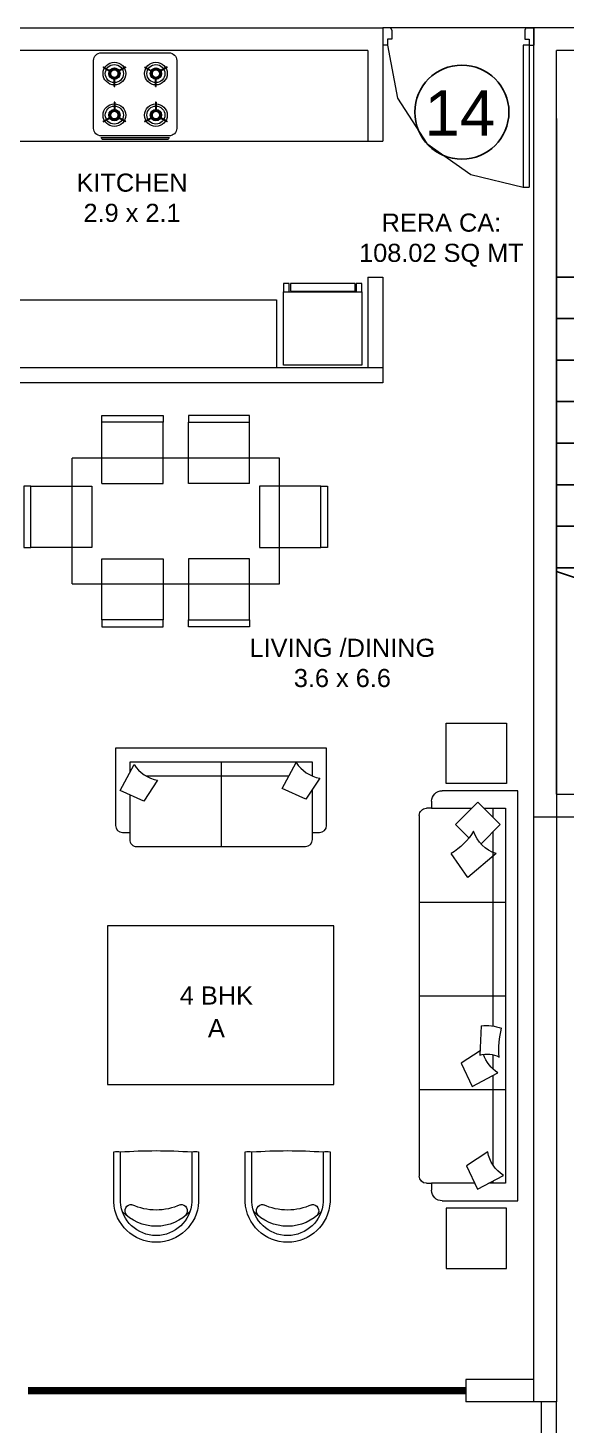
# Model space of a CAD drawing. Header units: inches. Extents: x 27644242 to 29761523, y -859349 to 216979.
# Drawn here: x 29159056 to 29162620, y -565295 to -556043 of the extents above; entities that cross this region are included whole.
import ezdxf

# ---------------------------------------------------------------- set-up
doc = ezdxf.new("R2010")
doc.units = ezdxf.units.IN
doc.header["$MEASUREMENT"] = 0
doc.set_wipeout_variables(frame=1)
for name, color, linetype, lineweight in [('DOORS', 1, 'Continuous', 9), ('ELEVATION', 40, 'Continuous', 13), ('FURN', 250, 'Continuous', 0), ('WALL', 7, 'Continuous', 20), ('WINDOW', 162, 'Continuous', 13)]:
    doc.layers.add(name, color=color, linetype=linetype, lineweight=lineweight)
for name, color, linetype in [('KPA Elevation Line 3', 252, 'Continuous'), ('KPA General Plan Line', 1, 'Continuous'), ('KPA Glass', 152, 'Continuous'), ('KPA Stair Line', 253, 'Continuous'), ('KPA Text', 7, 'Continuous'), ('text', 7, 'Continuous')]:
    doc.layers.add(name, color=color, linetype=linetype)
doc.styles.add('AMITS', font='arial.ttf')
doc.styles.get("Standard").update_dxf_attribs({"font": 'swiss.ttf'})

# ---------------------------------------------------------------- blocks, each defined once
blk = doc.blocks.new('A$C69BC79EC')
for p, q in [((980, 3480), (230, 3230)), ((980, 1280), (980, 3480)), ((1730, 3230), (980, 3480)), ((2755, 3480), (2005, 3230)), ((2755, 1280), (2755, 3480)), ((3505, 3230), (2755, 3480))]:
    blk.add_line(p, q)
at = {"layer": 'KPA Elevation Line 3'}
for p, q in [((1730, 1280), (1730, 3480)), ((2005, 3480), (2005, 1280)), ((1730, 3205), (2005, 3205)), ((1730, 1280), (2005, 1280))]:
    blk.add_line(p, q, dxfattribs=at)
at = {"layer": 'KPA General Plan Line'}
blk.add_line((1730, -370), (230, -370), dxfattribs=at)
at = {"layer": 'KPA Glass', "ltscale": 500}
for p, q in [((2855, 4855), (755, 4855)), ((2855, 4780), (755, 4780)), ((2855, 4705), (755, 4705))]:
    blk.add_line(p, q, dxfattribs=at)
at = {"layer": 'KPA Stair Line', "ltscale": 500}
for p, q in [((1730, 3205), (1730, 4705)), ((2005, 3205), (2005, 4705)), ((1730, 1280), (1730, -220)), ((2005, 1280), (2005, -220))]:
    blk.add_line(p, q, dxfattribs=at)
at = {"layer": 'KPA Stair Line'}
for p, q in [((230, 3205), (1730, 3205)), ((2005, 3205), (3505, 3205)), ((230, 2930), (1730, 2930)), ((2005, 2930), (3505, 2930)), ((230, 2655), (1730, 2655)), ((2005, 2655), (3505, 2655)), ((230, 2380), (1730, 2380)), ((2005, 2380), (3505, 2380)), ((230, 2105), (1730, 2105)), ((2005, 2105), (3505, 2105)), ((230, 1830), (1730, 1830)), ((2005, 1830), (3505, 1830)), ((230, 1555), (1730, 1555)), ((2005, 1555), (3505, 1555)), ((230, 1280), (1730, 1280)), ((3505, 1280), (2005, 1280)), ((2005, 1280), (3505, 1280))]:
    blk.add_line(p, q, dxfattribs=at)
at = {"layer": 'WALL', "ltscale": 500}
for p, q in [((755, 4855), (80, 4855)), ((80, -370), (80, 4855)), ((755, 4705), (755, 4855)), ((2855, 4705), (2855, 4855)), ((3655, 4855), (2855, 4855)), ((3655, 4855), (3655, -370)), ((755, 4705), (230, 4705)), ((230, -370), (230, 4705)), ((3505, 4705), (2855, 4705)), ((3505, 4705), (3505, -220)), ((1730, -220), (3505, -220)), ((1730, -220), (1730, -370)), ((80, -370), (230, -370)), ((1730, -370), (3655, -370))]:
    blk.add_line(p, q, dxfattribs=at)
at = {"layer": 'KPA Text', "extrusion": (-0.021168, 5.594e-15, 0.999776)}
for s, p in [('DN', (-1022.8, 877.3, -17.5)), ('UP', (-1034.5, 2659.1, -55.2))]:
    blk.add_text(s, height=150, rotation=90, dxfattribs=at).set_placement(p)
blk = doc.blocks.new('A$C6E20521E-flatten-1')
at = {"layer": 'DOORS', "color": 251}
for p, q in [((30, 115), (30, 1054.3)), ((70, 1054.3), (30, 1054.3)), ((70, 115), (70, 1054.3)), ((30, 115), (0, 115)), ((0, 0), (0, 115)), ((30, 75), (30, 115)), ((30, 115), (70, 115)), ((970, 75), (970, 115)), ((970, 115), (1000, 115)), ((1000, 0), (1000, 115)), ((0, 0), (1000, 0)), ((60, 75), (30, 75)), ((60, 15), (60, 75)), ((940, 15), (940, 75)), ((940, 75), (970, 75)), ((45, 0), (0, 0)), ((955, 0), (1000, 0))]:
    blk.add_line(p, q, dxfattribs=at)
for points in [[(970, 115), (902.2, 465.5), (708.7, 765.4), (417.3, 971.5), (70, 1054.1)], [(45, 0), (52.5, 2), (58, 7.5), (60, 15)], [(940, 15), (944.4, 4.4), (955, 0)]]:
    blk.add_lwpolyline(points, dxfattribs=at)
blk = doc.blocks.new('FRDG')
at = {"layer": 'FURN', "color": 8, "lineweight": 0, "extrusion": (3.3432e-08, -6.87431e-09, 1), "elevation": 0.0002}
for points in [[(9345.9976, -728.4923), (9346.5081, -728.4923), (9346.5081, -727.946), (9345.9976, -727.946)], [(9346.5081, -727.946), (9346.5659, -727.946), (9346.5659, -727.986), (9346.5081, -727.986)], [(9346.5139, -727.9917), (9346.5659, -727.9917), (9346.5659, -728.4442), (9346.5139, -728.4442)], [(9346.5081, -728.4523), (9346.5659, -728.4523), (9346.5659, -728.4923), (9346.5081, -728.4923)]]:
    blk.add_lwpolyline(points, close=True, dxfattribs=at)
blk = doc.blocks.new('hob')
at = {"layer": 'FURN', "extrusion": (2e-16, 7.34249e-08, 1)}
for p, q in [((-747640.1, 890446.8), (-747612.6, 890399.1)), ((-747635.8, 890449.3), (-747608.2, 890401.6)), ((-747280.1, 890449.3), (-747307.7, 890401.6)), ((-747275.8, 890446.8), (-747303.3, 890399.1)), ((-747640.1, 890302.2), (-747612.6, 890349.9)), ((-747635.8, 890299.7), (-747608.2, 890347.4)), ((-747510.5, 890377), (-747565.5, 890377)), ((-747510.5, 890372), (-747565.5, 890372)), ((-747405.4, 890377), (-747350.3, 890377)), ((-747405.4, 890372), (-747350.3, 890372)), ((-747280.1, 890299.7), (-747307.7, 890347.4)), ((-747275.8, 890302.2), (-747303.3, 890349.9)), ((-747640.1, 890171.8), (-747612.6, 890124.1)), ((-747635.8, 890174.3), (-747608.2, 890126.6)), ((-747280.1, 890174.3), (-747307.7, 890126.6)), ((-747275.8, 890171.8), (-747303.3, 890124.1)), ((-747640.1, 890027.2), (-747612.6, 890074.9)), ((-747635.8, 890024.7), (-747608.2, 890072.4)), ((-747510.5, 890102), (-747565.5, 890102)), ((-747510.5, 890097), (-747565.5, 890097)), ((-747405.4, 890102), (-747350.3, 890102)), ((-747405.4, 890097), (-747350.3, 890097)), ((-747280.1, 890024.7), (-747307.7, 890072.4)), ((-747275.8, 890027.2), (-747303.3, 890074.9))]:
    blk.add_line(p, q, dxfattribs=at)
at = {"layer": 'FURN', "extrusion": (2e-16, 7.34249e-08, 1), "elevation": 0.1}
for points in [[(-747232.9, 889962), (-747682.9, 889962, -0.414214), (-747732.9, 890012), (-747732.9, 890462, -0.414214), (-747682.9, 890512), (-747232.9, 890512, -0.414214), (-747182.9, 890462), (-747182.9, 890012, -0.414214)], [(-747172.9, 890462, -0.414214), (-747157.9, 890447), (-747157.9, 890027, -0.414214), (-747172.9, 890012), (-747172.9, 890027)]]:
    blk.add_lwpolyline(points, format="xyb", close=True, dxfattribs=at)
at = {"layer": 'FURN', "extrusion": (2e-16, 7.34249e-08, 1), "const_width": 20, "elevation": 0.1}
for points in [[(-747625.4, 890374.5, 1), (-747565.4, 890374.5, 1)], [(-747290.4, 890374.5, 1), (-747350.4, 890374.5, 1)], [(-747625.4, 890099.5, -1), (-747565.4, 890099.5, -1)], [(-747290.4, 890099.5, 1), (-747350.4, 890099.5, 1)]]:
    blk.add_lwpolyline(points, format="xyb", close=True, dxfattribs=at)
at = {"layer": 'FURN', "extrusion": (2e-16, 7.34249e-08, 1)}
for centre, radius in [((-747595.4, 890374.5, 0.1), 75), ((-747595.4, 890374.5, 0.1), 60), ((-747595.4, 890374.5, 0.1), 37.5), ((-747320.4, 890374.5, 0.1), 75), ((-747320.4, 890374.5, 0.1), 60), ((-747320.4, 890374.5, 0.1), 37.5), ((-747595.4, 890099.5, 0.1), 75), ((-747595.4, 890099.5, 0.1), 60), ((-747595.4, 890099.5, 0.1), 37.5), ((-747320.4, 890099.5, 0.1), 75), ((-747320.4, 890099.5, 0.1), 60), ((-747320.4, 890099.5, 0.1), 37.5)]:
    blk.add_circle(centre, radius, dxfattribs=at)
for centre, start, end in [((-747595.4, 890374.5, 0.1), 118.31459, 121.68541), ((-747320.4, 890374.5, 0.1), 58.31459, 61.68541), ((-747320.4, 890374.5, 0.1), 58.31459, 61.68541), ((-747595.4, 890374.5, 0.1), 238.31459, 241.68541), ((-747595.4, 890374.5, 0.1), 358.31459, 1.68541), ((-747320.4, 890374.5, 0.1), 178.31459, 181.68541), ((-747320.4, 890374.5, 0.1), 298.31459, 301.68541), ((-747595.4, 890099.5, 0.1), 118.31459, 121.68541), ((-747320.4, 890099.5, 0.1), 58.31459, 61.68541), ((-747320.4, 890099.5, 0.1), 58.31459, 61.68541), ((-747595.4, 890099.5, 0.1), 238.31459, 241.68541), ((-747595.4, 890099.5, 0.1), 358.31459, 1.68541), ((-747320.4, 890099.5, 0.1), 178.31459, 181.68541), ((-747320.4, 890099.5, 0.1), 298.31459, 301.68541)]:
    blk.add_arc(centre, 85, start, end, dxfattribs=at)
blk = doc.blocks.new('DINING TBALE')
at = {"layer": 'FURN'}
for p, q in [((551.6, 1664.6, 0.3), (551.6, 1709.6, 0.3)), ((551.6, 1709.6, 0.3), (956.6, 1709.6, 0.3)), ((551.6, 1664.6, 0.3), (551.6, 1709.6, 0.3)), ((956.6, 1709.6, 0.3), (956.6, 1664.6, 0.3)), ((1123.3, 1709.6, 0.3), (1123.3, 1664.6, 0.3)), ((1528.3, 1709.6, 0.3), (1123.3, 1709.6, 0.3)), ((1528.3, 1664.6, 0.3), (1528.3, 1709.6, 0.3)), ((1528.3, 1664.6, 0.3), (1528.3, 1709.6, 0.3)), ((956.6, 1664.6, 0.3), (551.6, 1664.6, 0.3)), ((551.6, 1664.6, 0.3), (551.6, 1259.6, 0.3)), ((956.6, 1664.6, 0.3), (551.6, 1664.6, 0.3)), ((956.6, 1259.6, 0.3), (956.6, 1664.6, 0.3)), ((1123.3, 1259.6, 0.3), (1123.3, 1664.6, 0.3)), ((1123.3, 1664.6, 0.3), (1528.3, 1664.6, 0.3)), ((1123.3, 1664.6, 0.3), (1528.3, 1664.6, 0.3)), ((1528.3, 1664.6, 0.3), (1528.3, 1259.6, 0.3)), ((1726.2, 1426.2, 0.3), (353.7, 1426.2, 0.3)), ((353.7, 1426.2, 0.3), (353.7, 594.2, 0.3)), ((1726.2, 1426.2, 0.3), (1726.2, 594.2, 0.3)), ((551.6, 1259.6, 0.3), (956.6, 1259.6, 0.3)), ((1528.3, 1259.6, 0.3), (1123.3, 1259.6, 0.3)), ((35, 1184.3, 0.3), (80, 1184.3, 0.3)), ((35, 779.3, 0.3), (35, 1184.3, 0.3)), ((485, 1184.3, 0.3), (80, 1184.3, 0.3)), ((80, 1184.3, 0.3), (80, 779.3, 0.3)), ((80, 1184.3, 0.3), (80, 779.3, 0.3)), ((485, 779.3, 0.3), (485, 1184.3, 0.3)), ((1594.9, 1184.3, 0.3), (1999.9, 1184.3, 0.3)), ((1594.9, 779.3, 0.3), (1594.9, 1184.3, 0.3)), ((2044.9, 1184.3, 0.3), (1999.9, 1184.3, 0.3)), ((1999.9, 1184.3, 0.3), (1999.9, 779.3, 0.3)), ((1999.9, 1184.3, 0.3), (1999.9, 779.3, 0.3)), ((2044.9, 779.3, 0.3), (2044.9, 1184.3, 0.3)), ((80, 779.3, 0.3), (35, 779.3, 0.3)), ((80, 779.3, 0.3), (35, 779.3, 0.3)), ((80, 779.3, 0.3), (485, 779.3, 0.3)), ((551.6, 760.8, 0.3), (956.6, 760.8, 0.3)), ((551.6, 760.8, 0.3), (551.6, 355.8, 0.3)), ((956.6, 760.8, 0.3), (956.6, 355.8, 0.3)), ((1123.3, 760.8, 0.3), (1123.3, 355.8, 0.3)), ((1528.3, 760.8, 0.3), (1123.3, 760.8, 0.3)), ((1528.3, 760.8, 0.3), (1528.3, 355.8, 0.3)), ((1999.9, 779.3, 0.3), (1594.9, 779.3, 0.3)), ((1999.9, 779.3, 0.3), (2044.9, 779.3, 0.3)), ((1999.9, 779.3, 0.3), (2044.9, 779.3, 0.3)), ((353.7, 594.2, 0.3), (1726.2, 594.2, 0.3)), ((551.6, 355.8, 0.3), (551.6, 310.8, 0.3)), ((551.6, 355.8, 0.3), (551.6, 310.8, 0.3)), ((956.6, 355.8, 0.3), (551.6, 355.8, 0.3)), ((956.6, 355.8, 0.3), (551.6, 355.8, 0.3)), ((551.6, 310.8, 0.3), (956.6, 310.8, 0.3)), ((956.6, 310.8, 0.3), (956.6, 355.8, 0.3)), ((1123.3, 310.8, 0.3), (1123.3, 355.8, 0.3)), ((1123.3, 355.8, 0.3), (1528.3, 355.8, 0.3)), ((1123.3, 355.8, 0.3), (1528.3, 355.8, 0.3)), ((1528.3, 310.8, 0.3), (1123.3, 310.8, 0.3)), ((1528.3, 355.8, 0.3), (1528.3, 310.8, 0.3)), ((1528.3, 355.8, 0.3), (1528.3, 310.8, 0.3))]:
    blk.add_line(p, q, dxfattribs=at)
blk = doc.blocks.new('sofa-12')
at = {"color": 0, "linetype": 'ByBlock'}
for p, q in [((0.175, 0.7), (2.7417, 0.7)), ((0.7917, 0.7), (0.7917, 0.0875)), ((1.4583, 0.7), (1.4583, 0.0875)), ((2.125, 0.7), (2.125, 0.0875)), ((0.075, 0.6125), (0.125, 0.6125)), ((0.125, 0.6125), (0.125, 0.65)), ((0.125, 0.6125), (0.125, 0.3268)), ((2.7917, 0.65), (2.7917, 0.6125)), ((2.7917, 0.6125), (2.8417, 0.6125)), ((2.7917, 0.3062), (2.7917, 0.6125)), ((0, 0), (0, 0.5375)), ((2.9167, 0.5375), (2.9167, 0)), ((0.2405, 0.4423), (0.0814, 0.2832)), ((0.3355, 0.3474), (0.2405, 0.4423)), ((0.6181, 0.3556), (0.4468, 0.4727)), ((1.8487, 0.2682), (1.937, 0.4025)), ((1.937, 0.4025), (2.1045, 0.3253)), ((0.4468, 0.1545), (0.6181, 0.3556)), ((2.1045, 0.3253), (2.006, 0.1406)), ((2.5683, 0.2138), (2.6668, 0.3637)), ((2.6668, 0.3637), (2.8344, 0.2865)), ((0.0814, 0.2832), (0.2405, 0.1241)), ((0.125, 0.2397), (0.125, 0.0875)), ((0.2405, 0.1241), (0.3777, 0.2613)), ((1.671, 0.2606), (1.8816, 0.2695)), ((2.8344, 0.2865), (2.7358, 0.1018)), ((2.7917, 0.0875), (2.7917, 0.2065)), ((0.1897, 0.175), (0.125, 0.175)), ((1.6739, 0.175), (0.2914, 0.175)), ((1.9798, 0.175), (1.8773, 0.175)), ((2.6647, 0.175), (2.0243, 0.175)), ((2.7917, 0.175), (2.7749, 0.175)), ((2.9167, 0), (0, 0)), ((0.125, 0.0875), (2.7917, 0.0875))]:
    blk.add_line(p, q, dxfattribs=at)
for centre, radius, start, end in [((0.175, 0.65), 0.05, 90, 180), ((2.7417, 0.65), 0.05, 0, 90), ((0.075, 0.5375), 0.075, 90, 180), ((2.8417, 0.5375), 0.075, 0, 90), ((0.0246, 0.7358), 0.4975, 301.93011, 328.06989), ((0.2106, 0.0774), 0.2485, 18.07851, 71.92149), ((2.0437, 0.2307), 0.3739, 175.41548, 198.06974), ((2.0385, 0.215), 0.1661, 160.8325, 209.92347), ((1.796, 0.0077), 0.2485, 32.33007, 71.50567), ((2.5258, -0.0311), 0.2485, 32.33007, 80.15704), ((1.8449, -0.512), 0.6461, 85.59898, 104.04019)]:
    blk.add_arc(centre, radius, start, end, dxfattribs=at)
blk = doc.blocks.new('sofa-14')
at = {"color": 0, "linetype": 'ByBlock'}
for p, q in [((1.35, 0.7), (0.15, 0.7)), ((0.75, 0.1), (0.75, 0.7)), ((0.1, 0.6), (0.05, 0.6)), ((0.1, 0.65), (0.1, 0.2921)), ((1.4, 0.3319), (1.4, 0.65)), ((1.45, 0.6), (1.4, 0.6)), ((0, 0.55), (0, 0)), ((1.5, 0), (1.5, 0.55)), ((0.0485, 0.2138), (0.147, 0.3637)), ((0.147, 0.3637), (0.3146, 0.2865)), ((1.2014, 0.2281), (1.3, 0.3779)), ((1.3, 0.3779), (1.4675, 0.3008)), ((1.4675, 0.3008), (1.369, 0.1161)), ((0.1, 0.199), (0.1, 0.1)), ((0.3146, 0.2865), (0.216, 0.1018)), ((0.2684, 0.2), (1.2805, 0.2)), ((0.1, 0.1), (1.4, 0.1)), ((1.4, 0.1), (1.4, 0.1743)), ((0, 0), (1.5, 0))]:
    blk.add_line(p, q, dxfattribs=at)
for centre, radius, start, end in [((0.15, 0.65), 0.05, 90, 180), ((1.35, 0.65), 0.05, 360, 90), ((0.05, 0.55), 0.05, 90, 180), ((1.45, 0.55), 0.05, 0, 90), ((0.006, -0.0311), 0.2485, 32.33007, 80.15704), ((1.159, -0.0168), 0.2485, 32.33007, 80.15704)]:
    blk.add_arc(centre, radius, start, end, dxfattribs=at)
blk = doc.blocks.new('cha-1')
at = {"color": 0, "linetype": 'ByBlock'}
for points in [[(375, 10), (375, 453, 0.950858), (-375, 453), (-375, 10)], [(315, 11), (315, 452, 0.946504), (-315, 452), (-315, 11)]]:
    blk.add_lwpolyline(points, format="xyb", dxfattribs=at)
for centre, radius, start, end in [((0, 263), 405, 42.4573, 137.5427), ((-217, 533), 58.2, 126.2045, 258.1486), ((0, 17), 508, 65.1508, 114.8492), ((217, 533), 58.2, 281.8514, 53.7955), ((-224, 501), 25, 258.1486, 294.8492), ((224, 501), 25, 245.1508, 281.8514), ((-347, 125), 118, 256.2867, 285.6904), ((0, 4466), 4466, 265.9551, 274.0449), ((347, 125), 118, 254.3096, 283.7133)]:
    blk.add_arc(centre, radius, start, end, dxfattribs=at)
blk = doc.blocks.new('FDEFREFR')
at = {"layer": 'ELEVATION', "ltscale": 500}
for points in [[(28739584.4, -7289.7), (28739584.4, -8789.7), (28743484.4, -8789.7), (28743484.4, -7289.7)], [(28739684.4, -7289.7), (28739684.4, -8689.7), (28743384.4, -8689.7), (28743384.4, -7289.7)]]:
    blk.add_lwpolyline(points, dxfattribs=at)
at = {"layer": 'FURN', "ltscale": 500}
for p, q in [((28739334.4, 1060.4), (28742234.4, 1060.4)), ((28739334.4, 10.4), (28741629.7, 10.4)), ((28741629.7, 10.4), (28741629.7, -439.6))]:
    blk.add_line(p, q, dxfattribs=at)
at = {"layer": 'FURN', "ltscale": 500, "elevation": 0}
for points in [[(28743154.2, -2793.5), (28743154.2, -3193.5), (28742754.2, -3193.5), (28742754.2, -2793.5)], [(28743154.2, -6405.8), (28743154.2, -6005.8), (28742754.2, -6005.8), (28742754.2, -6405.8)]]:
    blk.add_lwpolyline(points, close=True, dxfattribs=at)
at = {"layer": 'FURN', "ltscale": 1000}
blk.add_lwpolyline([(28740510.4, -4136.8), (28740510.4, -5186.8), (28742010.4, -5186.8), (28742010.4, -4136.8)], close=True, dxfattribs=at)
at = {"layer": 'WALL', "ltscale": 500}
for p, q in [((28742334.4, 1810.3), (28742334.4, 1660.3)), ((28742334.4, 1810.3), (28742334.4, 1060.3)), ((28742234.4, 1660.3), (28742234.4, 1060.3)), ((28742234.4, 1060.3), (28742334.4, 1060.3)), ((28742234.4, 160.3), (28742234.4, -439.7)), ((28742234.4, 160.3), (28742334.4, 160.3)), ((28742334.4, 160.3), (28742334.4, -439.7)), ((28742334.4, -439.7), (28739734.4, -439.7)), ((28742884.4, -7139.7), (28742884.4, -7289.7))]:
    blk.add_line(p, q, dxfattribs=at)
at = {"layer": 'WALL'}
for p, q in [((28743334.4, -7289.7), (28743334.4, 1210.3)), ((28743484.4, 1210.3), (28743484.4, -7289.7)), ((28743334.4, -7139.7), (28742884.4, -7139.7)), ((28743484.4, -7289.7), (28742884.4, -7289.7))]:
    blk.add_line(p, q, dxfattribs=at)
at = {"layer": 'WALL', "ltscale": 500}
for points in [[(28742234.4, 1660.3), (28738284.4, 1660.3), (28738284.4, 1810.3), (28742334.4, 1810.3)], [(28742334.4, -439.7), (28742334.4, -539.7)], [(28742334.4, -539.7), (28739734.4, -539.7)]]:
    blk.add_lwpolyline(points, dxfattribs=at)
at = {"layer": 'WINDOW', "ltscale": 500, "const_width": 50}
blk.add_lwpolyline([(28742884.4, -7214.7), (28739984.4, -7214.7)], dxfattribs=at)
at = {"layer": 'FURN', "rotation": 270.0000000000088}
blk.add_blockref('hob', (27850457.4, -746087.5, 0), dxfattribs=at)
at = {"layer": 'FURN', "extrusion": (-6.40542e-09, -9.36485e-09, 1), "xscale": -950.0000000000178, "yscale": 950.0000000000115, "zscale": 950.0000000000107, "rotation": 269.9749165264673}
blk.add_blockref('FRDG', (29429857, -8879422.2, -0.1), dxfattribs=at)
at = {"layer": 'FURN', "ltscale": 1000, "rotation": 180}
blk.add_blockref('DINING TBALE', (28742003.2, -445.5, -0.3), dxfattribs=at)
at = {"layer": 'FURN', "ltscale": 1000}
for name, p, xscale, yscale, zscale, rotation in [('sofa-14', (28741961.9, -2959.3), 931.2742623500526, 931.2742623500526, 931.2742623500526, 180), ('sofa-12', (28743227.9, -3241.5), -931.2742623500526, 931.2742623500526, 931.2742623500526, 89.99999999999957), ('cha-1', (28740833.5, -5625.2), -0.7494972036074088, 0.7494972036074088, 0.7494972036074088, 180), ('cha-1', (28741703.7, -5625.2), -0.7494972036074088, 0.7494972036074088, 0.7494972036074088, 180)]:
    blk.add_blockref(name, p, dxfattribs=dict(at, xscale=xscale, yscale=yscale, zscale=zscale, rotation=rotation))
at = {"layer": 'WALL', "ltscale": 500, "rotation": 180}
blk.add_blockref('A$C6E20521E-flatten-1', (28743334.4, 1810.3), dxfattribs=at)
at = {"layer": 'text', "ltscale": 100, "char_height": 120, "width": 1715.235, "attachment_point": 3, "style": 'AMITS'}
for s, insert in [('\\pxqc;KITCHEN\\P2.9 x 2.1', (28741531.5, 845.8)), ('\\pxqc;RERA CA: \\P108.02 SQ MT', (28743579.9, 581)), ('\\pxqc;LIVING /DINING\\P3.6 x 6.6', (28742924.2, -2234.8))]:
    blk.add_mtext(s, dxfattribs=dict(at, insert=insert))
at = {"layer": 'text', "color": 1, "ltscale": 100, "char_height": 120, "width": 1715.235, "attachment_point": 3, "style": 'AMITS'}
for s, insert in [('\\pxqc;4 BHK', (28742089.9, -4537.5)), ('\\pxqc;A', (28742089.9, -4753.6))]:
    blk.add_mtext(s, dxfattribs=dict(at, insert=insert))

msp = doc.modelspace()

# ---------------------------------------------------------------- linework, layer by layer
at = {"layer": 'text', "color": 1, "ltscale": 500}
msp.add_circle((29161929.8, -556600.3), 311.4, dxfattribs=at)

# ---------------------------------------------------------------- block references
at = {"ltscale": 500, "rotation": 180}
msp.add_blockref('A$C69BC79EC', (29166061.2, -556412.7), dxfattribs=at)

# ---------------------------------------------------------------- texts
at = {"layer": 'text', "color": 1, "ltscale": 100, "insert": (29161543.9, -556455.9), "char_height": 300, "width": 744.906, "attachment_point": 1, "style": 'AMITS'}
msp.add_mtext('\\pxqc;14', dxfattribs=at)

# ---------------------------------------------------------------- next in the draw order: block references
at = {"layer": 'WALL', "ltscale": 500}
msp.add_blockref('FDEFREFR', (419071.9, -557853), dxfattribs=at)

doc.saveas('drawing.dxf')
